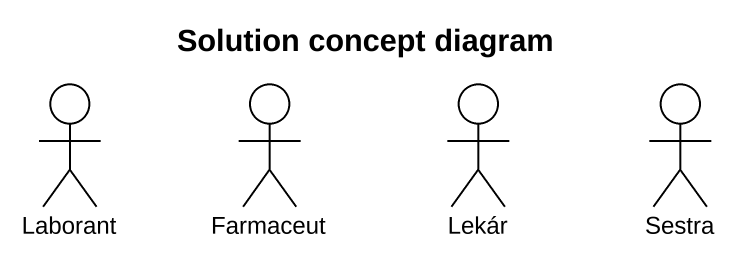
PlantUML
@startuml
title Solution concept diagram
actor Laborant
actor Farmaceut
actor Lekár
actor Sestra
@enduml
